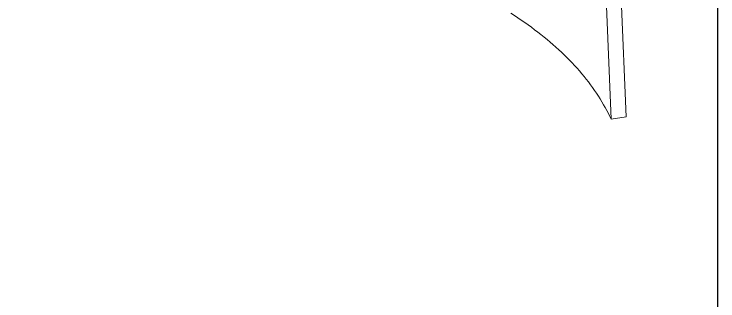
# Model space of a CAD drawing. Header units: millimetres. Extents: x -133 to 8217, y -787 to 7844.
# Drawn here: x 4275 to 8217, y 3528 to 5138 of the extents above; entities that cross this region are included whole.
import ezdxf

# ---------------------------------------------------------------- set-up
doc = ezdxf.new("R2010")
doc.units = ezdxf.units.MM
doc.header["$MEASUREMENT"] = 0
doc.layers.add('00_pen 0.20', color=4, linetype='Continuous')
doc.layers.add('00_PEN_Dimensions&Text', color=1, linetype='Continuous')

msp = doc.modelspace()

# ---------------------------------------------------------------- linework, layer by layer
at = {"layer": '00_pen 0.20', "lineweight": 15}
for p, q in [((7547.4, 6250.7), (7619.8, 4547.2)), ((7703.9, 4560.2), (7631.4, 6263.7)), ((7703.9, 4560.2), (7619.8, 4547.2))]:
    msp.add_line(p, q, dxfattribs=at)
at = {"layer": '00_pen 0.20', "lineweight": 15, "flags": 128}
msp.add_lwpolyline([(7057.6, 5141.6), (7077.4, 5128.9), (7096.9, 5116), (7116.1, 5103), (7135.1, 5089.9), (7153.8, 5076.7), (7172.3, 5063.3), (7190.4, 5049.8), (7208.3, 5036.2), (7225.9, 5022.5), (7243.2, 5008.6), (7260.3, 4994.6), (7277, 4980.5), (7293.5, 4966.3), (7309.6, 4952), (7325.5, 4937.5), (7341, 4923), (7356.3, 4908.4), (7371.3, 4893.6), (7385.9, 4878.8), (7400.2, 4863.8), (7414.3, 4848.8), (7428, 4833.6), (7441.4, 4818.4), (7454.5, 4803), (7467.3, 4787.6), (7479.7, 4772.1), (7491.9, 4756.5), (7503.7, 4740.9), (7515.2, 4725.1), (7526.4, 4709.3), (7537.2, 4693.4), (7547.7, 4677.4), (7557.9, 4661.4), (7567.7, 4645.2), (7577.3, 4629.1), (7586.4, 4612.8), (7595.3, 4596.5), (7603.8, 4580.1), (7612, 4563.7), (7619.8, 4547.2)], dxfattribs=at)
at = {"layer": '00_PEN_Dimensions&Text'}
msp.add_lwpolyline([(-133.1, 1624.5), (8217.4, 1624.5), (8217.4, 7844.3), (-133.1, 7844.3)], close=True, dxfattribs=at)

doc.saveas('drawing.dxf')
